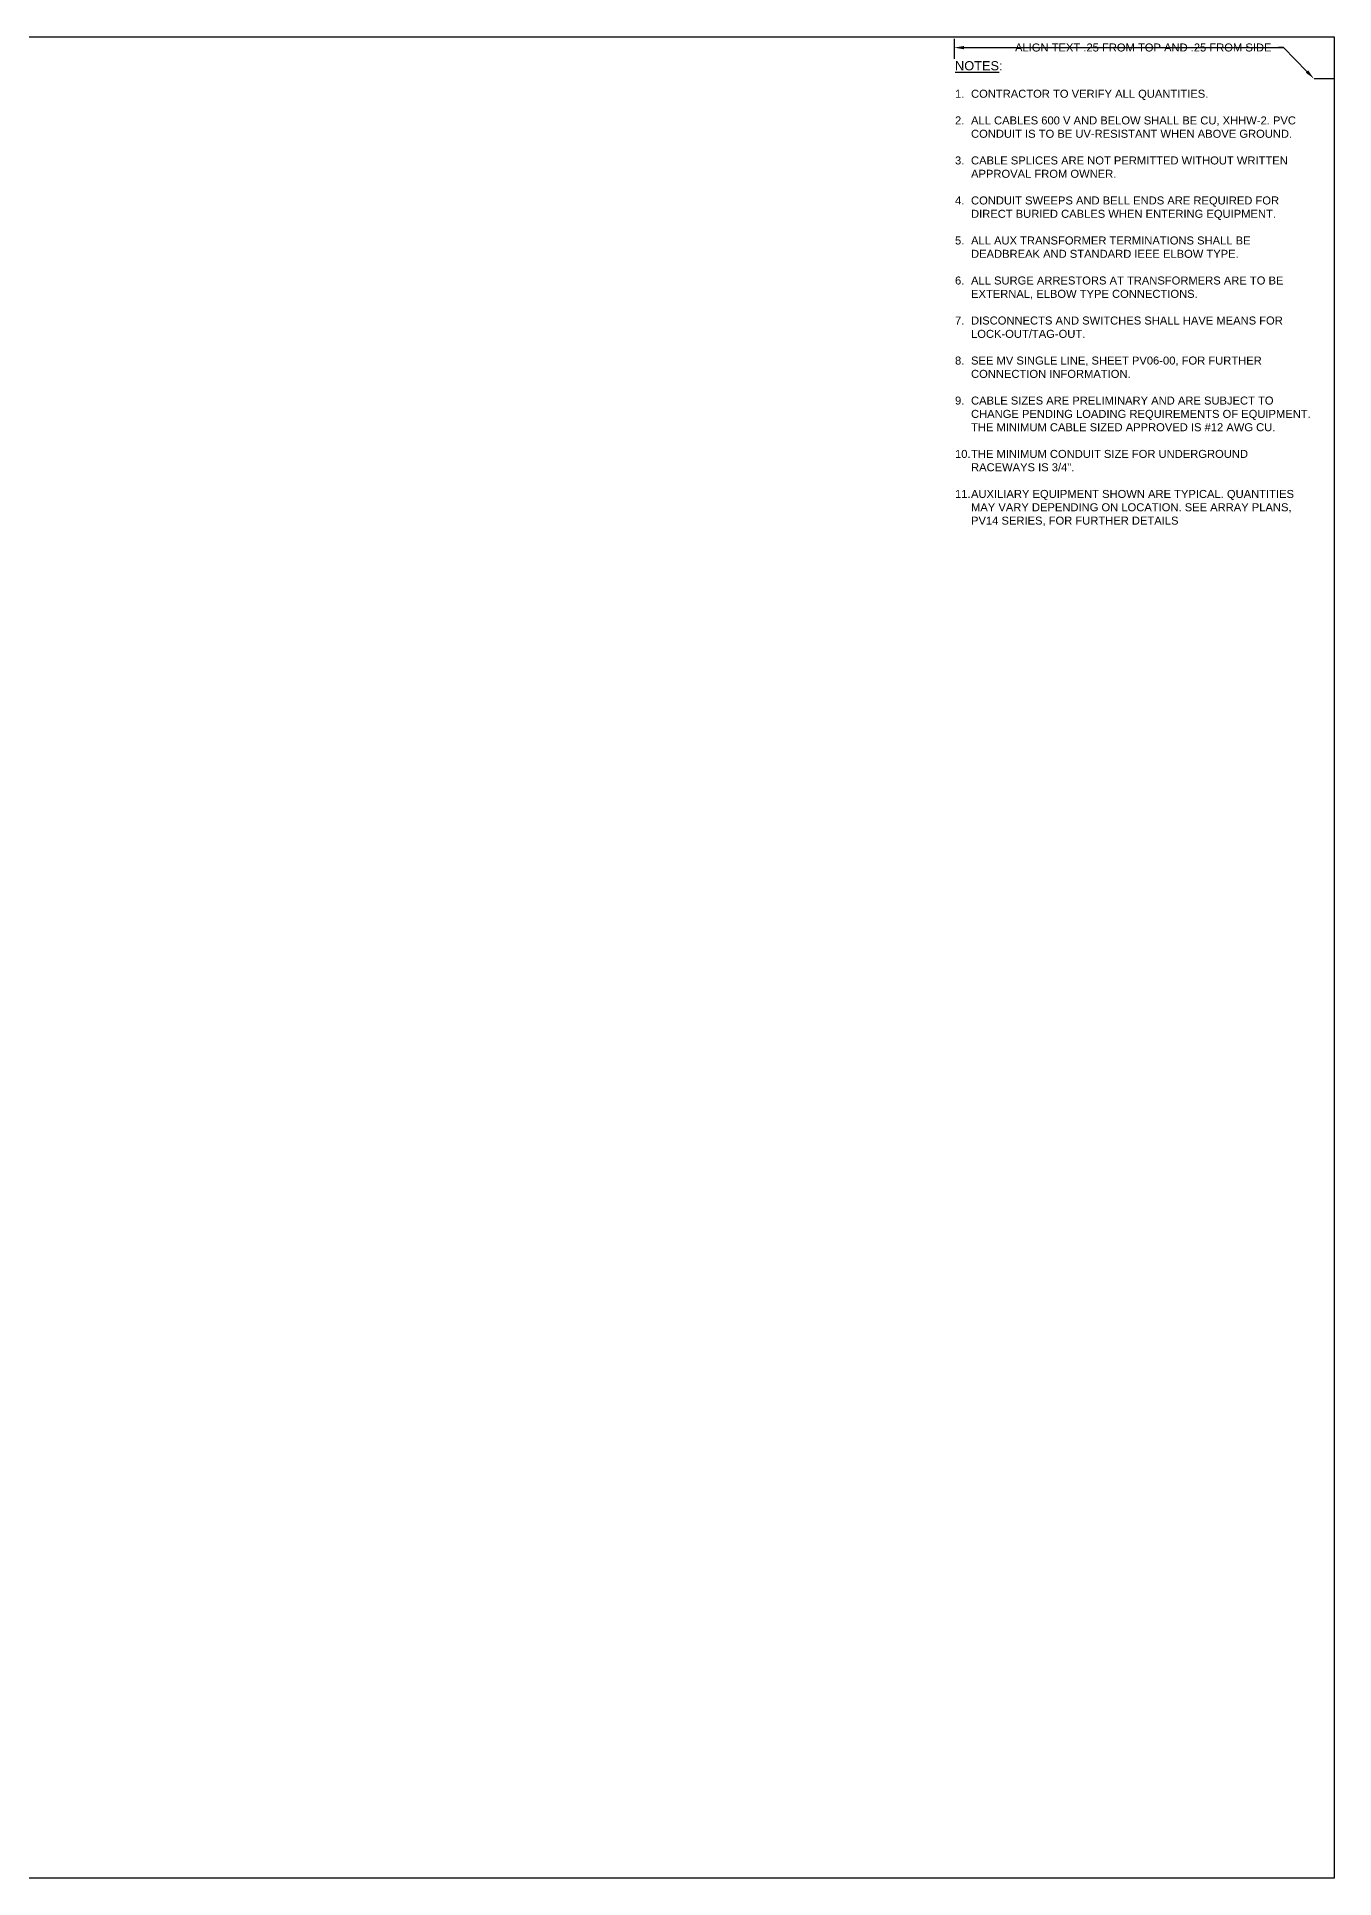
# Model space of a CAD drawing. Header units: inches. Extents: x -18 to 99, y -244 to 24.
# Drawn here: x 82.63 to 98.84, y -122 to -98.99 of the extents above; entities that cross this region are included whole.
import ezdxf
from ezdxf import colors
from ezdxf.entities.mleader import LeaderData, LeaderLine
from ezdxf.math import Vec2, Vec3

# ---------------------------------------------------------------- set-up
doc = ezdxf.new("R2010")
doc.units = ezdxf.units.IN
doc.header["$MEASUREMENT"] = 0
doc.layers.add('G-ANNO-TEXT', color=1, linetype='Continuous')
doc.layers.add('G-NPLT', color=67, linetype='Continuous', plot=False)
doc.styles.add('NEI-A', font='arial.ttf')

msp = doc.modelspace()

# ---------------------------------------------------------------- linework, layer by layer
at = {"layer": 'G-NPLT'}
msp.add_line((98.839, -99.513), (98.589, -99.513), dxfattribs=at)
msp.add_lwpolyline([(66.43, -98.99), (98.839, -98.99), (98.839, -122.001), (66.43, -122.001)], close=True, dxfattribs=at)
msp.add_lwpolyline([(94.089, -99.013), (94.089, -99.263)], dxfattribs=at)

# ---------------------------------------------------------------- texts
at = {"layer": 'G-ANNO-TEXT', "insert": (94.101, -99.294), "char_height": 0.1, "attachment_point": 1, "style": 'NEI-A'}
msp.add_mtext_dynamic_manual_height_columns('\\A1;{\\H1.1429x;\\LNOTES\\l:\\P}\\P\\pi-0.2,l0.2,t0.2;1.^ICONTRACTOR TO VERIFY ALL QUANTITIES.\\P\\pi0,l0,tz;\\P\\pi-0.2,l0.2,t0.2;2.^IALL CABLES 600 V AND BELOW SHALL BE CU, XHHW-2. PVC CONDUIT IS TO BE UV-RESISTANT WHEN ABOVE GROUND.\\P\\pi0,l0,tz;\\P\\pi-0.2,l0.2,t0.2;3.^ICABLE SPLICES ARE NOT PERMITTED WITHOUT WRITTEN APPROVAL FROM OWNER.\\P\\pi0,l0,tz;\\P\\pi-0.2,l0.2,t0.2;4.^ICONDUIT SWEEPS AND BELL ENDS ARE REQUIRED FOR DIRECT BURIED CABLES WHEN ENTERING EQUIPMENT.\\P\\pi0,l0,tz;\\P\\pi-0.2,l0.2,t0.2;5.^IALL AUX TRANSFORMER TERMINATIONS SHALL BE DEADBREAK AND STANDARD IEEE ELBOW TYPE.\\P\\pi0,l0,tz;\\P\\pi-0.2,l0.2,t0.2;6.^IALL SURGE ARRESTORS AT TRANSFORMERS ARE TO BE EXTERNAL, ELBOW TYPE CONNECTIONS. \\P\\pi0,l0,tz;\\P\\pi-0.2,l0.2,t0.2;7.^IDISCONNECTS AND SWITCHES SHALL HAVE MEANS FOR LOCK-OUT/TAG-OUT.\\P\\pi0,l0,tz;\\P\\pi-0.2,l0.2,t0.2;8.^ISEE MV SINGLE LINE, SHEET PV06-00, FOR FURTHER CONNECTION INFORMATION.\\P\\pi0,l0,tz;\\P\\pi-0.2,l0.2,t0.2;9.^ICABLE SIZES ARE PRELIMINARY AND ARE SUBJECT TO CHANGE PENDING LOADING REQUIREMENTS OF EQUIPMENT. THE MINIMUM CABLE SIZED APPROVED IS #12 AWG CU. \\P\\pi0,l0,tz;\\P\\pi-0.2,l0.2,t0.2;10.^ITHE MINIMUM CONDUIT SIZE FOR UNDERGROUND RACEWAYS IS 3/4".\\P\\pi0,l0,tz;\\P\\pi-0.2,l0.2,t0.2;11.^IAUXILIARY EQUIPMENT SHOWN ARE TYPICAL. QUANTITIES MAY VARY DEPENDING ON LOCATION. SEE ARRAY PLANS, PV14 SERIES, FOR FURTHER DETAILS', width=4.48526, gutter_width=0.547, heights=[8.739], dxfattribs=at)

# ---------------------------------------------------------------- leaders
at = {"layer": 'G-NPLT'}
ml = msp.add_multileader_mtext('Standard', dxfattribs=at)
ml.set_content('ALIGN TEXT .25 FROM TOP AND .25 FROM SIDE', color=256, style='NEI-A')
ml.set_leader_properties()
ml.build(insert=Vec2(0, 0))
ml.multileader.update_dxf_attribs({"dogleg_length": 0.0625, "arrow_head_size": 0.125})
ctx = ml.context
ctx.base_point, ctx.char_height, ctx.arrow_head_size, ctx.landing_gap_size, ctx.plane_origin = Vec3(94.768, -99.123), 0.09996, 0.125, 0.09, Vec3(95.511, -99.071)
ctx.text_align_type = 2
notes = []
notes.append((ctx, [(1, (1, 1, 0), (98.207, -99.123), (-1, 0), 0.0625, [(0, [(94.089, -99.125)], 0, []), (1, [(98.586, -99.513)], 0, [])])]))
ctx.mtext.insert, ctx.mtext.width, ctx.mtext.alignment, ctx.mtext.flow_direction = Vec3(98.055, -99.073), 3.69406, 3, 5
for ctx, leaders in notes:
    for number, flags, end, landing, length, lines in leaders:
        leader = LeaderData()
        leader.index, (leader.has_last_leader_line, leader.has_dogleg_vector, leader.attachment_direction) = number, flags
        leader.last_leader_point, leader.dogleg_vector, leader.dogleg_length = Vec3(end), Vec3(landing), length
        for number, points, colour, breaks in lines:
            line = LeaderLine()
            line.index, line.vertices, line.color, line.breaks = number, Vec3.list(points), colors.encode_raw_color(colour), breaks
            leader.lines.append(line)
        ctx.leaders.append(leader)

doc.saveas('drawing.dxf')
